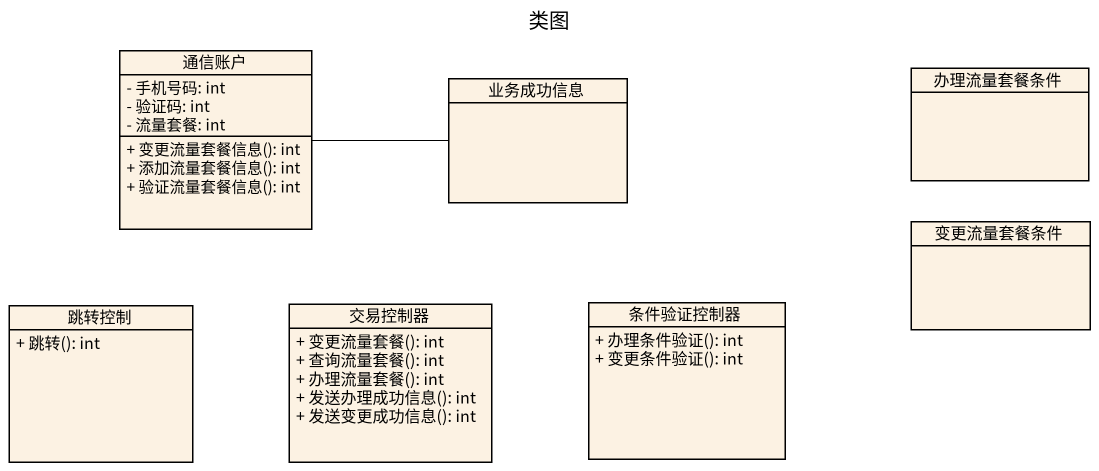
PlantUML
@startuml
title 类图
hide circle
hide empty members
skinparam classAttributeIconSize 0
class 通信账户 {
  - 手机号码: int
  - 验证码: int
  - 流量套餐: int
  + 变更流量套餐信息(): int
  + 添加流量套餐信息(): int
  + 验证流量套餐信息(): int
}
class 办理流量套餐条件
class 业务成功信息
class 变更流量套餐条件
class 跳转控制 {
  + 跳转(): int
}
class 交易控制器 {
  + 变更流量套餐(): int
  + 查询流量套餐(): int
  + 办理流量套餐(): int
  + 发送办理成功信息(): int
  + 发送变更成功信息(): int
}
class 条件验证控制器 {
  + 办理条件验证(): int
  + 变更条件验证(): int
}
通信账户 -right- 业务成功信息
@enduml
